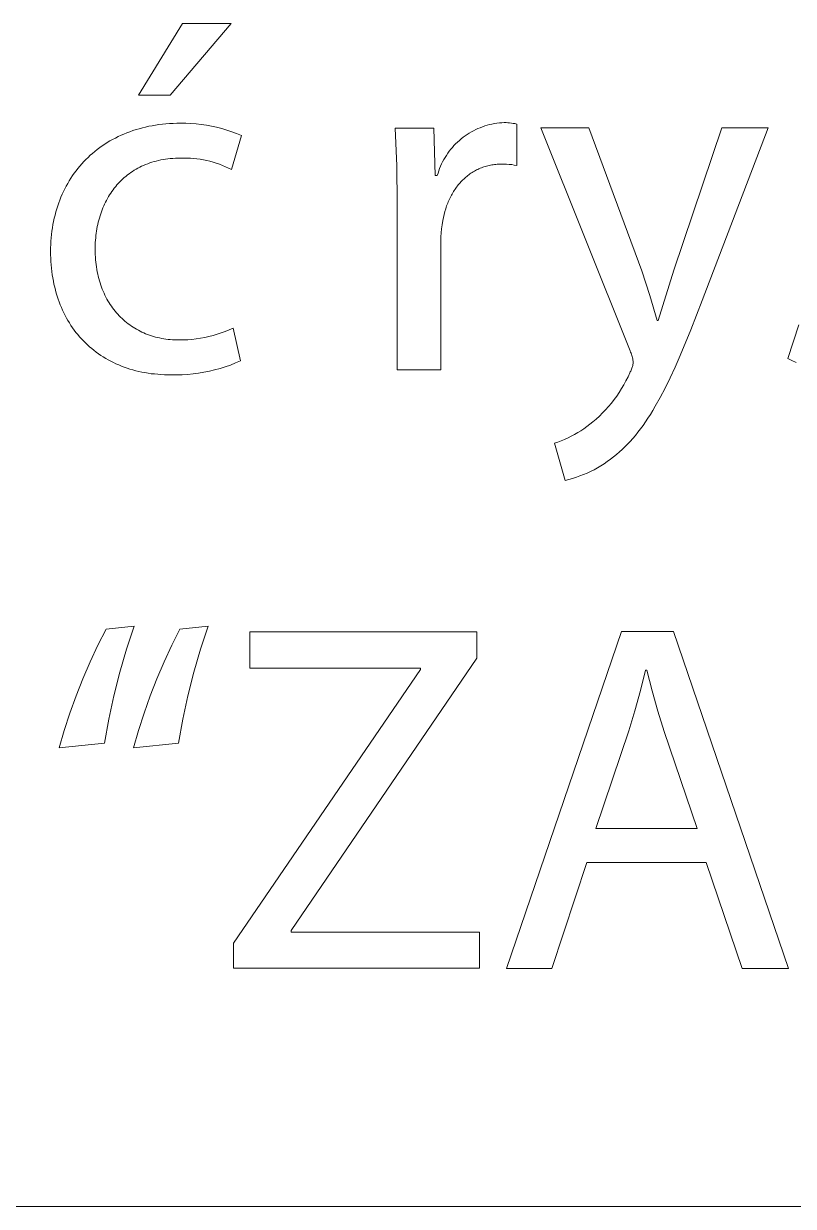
# Model space of a CAD drawing. Header units: millimetres. Extents: x 974 to 5700, y -47 to 3256.
# Drawn here: x 4555 to 4627.9, y -46.6 to 65.4 of the extents above; entities that cross this region are included whole.
import ezdxf

# ---------------------------------------------------------------- set-up
doc = ezdxf.new("R2010")
doc.units = ezdxf.units.MM
doc.header["$MEASUREMENT"] = 0
doc.layers.add('Domyślny', color=7, linetype='Continuous', true_color=0x000000)

msp = doc.modelspace()

# ---------------------------------------------------------------- linework, layer by layer
at = {"layer": 'Domyślny', "color": 18, "lineweight": 15, "true_color": 0x000000}
for p, q in [((4565.86, 58.59), (4570.02, 65.36)), ((4574.62, 65.36), (4568.85, 58.59)), ((4570.02, 65.36), (4574.62, 65.36)), ((4568.85, 58.59), (4565.86, 58.59)), ((4600.26, 55.98), (4600.49, 55.99)), ((4600.49, 55.99), (4600.66, 55.99)), ((4600.66, 55.99), (4600.83, 55.98)), ((4564.21, 54.79), (4564.48, 54.91)), ((4564.48, 54.91), (4564.76, 55.02)), ((4564.76, 55.02), (4565.05, 55.13)), ((4565.05, 55.13), (4565.34, 55.23)), ((4565.34, 55.23), (4565.63, 55.33)), ((4565.63, 55.33), (4565.93, 55.41)), ((4565.93, 55.41), (4566.23, 55.5)), ((4566.23, 55.5), (4566.53, 55.57)), ((4566.53, 55.57), (4566.85, 55.64)), ((4566.85, 55.64), (4567.16, 55.7)), ((4567.16, 55.7), (4567.48, 55.75)), ((4567.48, 55.75), (4567.8, 55.8)), ((4567.8, 55.8), (4568.13, 55.84)), ((4568.13, 55.84), (4568.46, 55.87)), ((4568.46, 55.87), (4568.8, 55.9)), ((4568.8, 55.9), (4569.14, 55.92)), ((4569.14, 55.92), (4569.48, 55.93)), ((4569.48, 55.93), (4569.83, 55.93)), ((4569.83, 55.93), (4570.33, 55.93)), ((4570.33, 55.93), (4570.82, 55.91)), ((4570.82, 55.91), (4571.31, 55.87)), ((4571.31, 55.87), (4571.8, 55.81)), ((4571.8, 55.81), (4572.29, 55.74)), ((4572.29, 55.74), (4572.78, 55.65)), ((4572.78, 55.65), (4573.26, 55.55)), ((4573.26, 55.55), (4573.74, 55.42)), ((4573.74, 55.42), (4574.22, 55.28)), ((4574.22, 55.28), (4574.69, 55.13)), ((4574.69, 55.13), (4575.15, 54.95)), ((4575.15, 54.95), (4575.61, 54.77)), ((4590.32, 51.9), (4590.17, 55.47)), ((4590.17, 55.47), (4593.82, 55.47)), ((4593.82, 55.47), (4593.96, 50.99)), ((4596.98, 54.87), (4597.18, 54.99)), ((4597.18, 54.99), (4597.38, 55.11)), ((4597.38, 55.11), (4597.58, 55.22)), ((4597.58, 55.22), (4597.79, 55.33)), ((4597.79, 55.33), (4598, 55.42)), ((4598, 55.42), (4598.22, 55.51)), ((4598.22, 55.51), (4598.44, 55.6)), ((4598.44, 55.6), (4598.66, 55.67)), ((4598.66, 55.67), (4598.88, 55.74)), ((4598.88, 55.74), (4599.11, 55.8)), ((4599.11, 55.8), (4599.33, 55.85)), ((4599.33, 55.85), (4599.56, 55.89)), ((4599.56, 55.89), (4599.79, 55.93)), ((4599.79, 55.93), (4600.03, 55.96)), ((4600.03, 55.96), (4600.26, 55.98)), ((4600.83, 55.98), (4601, 55.96)), ((4601, 55.96), (4601.17, 55.94)), ((4601.17, 55.94), (4601.34, 55.92)), ((4601.34, 55.92), (4601.51, 55.89)), ((4601.51, 55.89), (4601.67, 55.85)), ((4601.67, 55.85), (4601.67, 51.93)), ((4612.41, 34.37), (4603.96, 55.48)), ((4603.96, 55.48), (4608.49, 55.48)), ((4608.49, 55.48), (4613.51, 41.96)), ((4616.54, 42.03), (4621.09, 55.48)), ((4625.48, 55.48), (4619.24, 39.15)), ((4621.09, 55.48), (4625.48, 55.48)), ((4562.19, 53.62), (4562.42, 53.79)), ((4562.42, 53.79), (4562.66, 53.95)), ((4562.66, 53.95), (4562.91, 54.1)), ((4562.91, 54.1), (4563.16, 54.25)), ((4563.16, 54.25), (4563.41, 54.4)), ((4563.41, 54.4), (4563.67, 54.53)), ((4563.67, 54.53), (4563.94, 54.67)), ((4563.94, 54.67), (4564.21, 54.79)), ((4575.61, 54.77), (4574.66, 51.54)), ((4595.58, 53.64), (4595.73, 53.81)), ((4595.73, 53.81), (4595.89, 53.98)), ((4595.89, 53.98), (4596.06, 54.14)), ((4596.06, 54.14), (4596.24, 54.3)), ((4596.24, 54.3), (4596.41, 54.45)), ((4596.41, 54.45), (4596.6, 54.6)), ((4596.6, 54.6), (4596.79, 54.73)), ((4596.79, 54.73), (4596.98, 54.87)), ((4560.89, 52.5), (4561.09, 52.7)), ((4561.09, 52.7), (4561.3, 52.9)), ((4561.3, 52.9), (4561.51, 53.08)), ((4561.51, 53.08), (4561.73, 53.27)), ((4561.73, 53.27), (4561.96, 53.45)), ((4561.96, 53.45), (4562.19, 53.62)), ((4570.14, 52.63), (4569.83, 52.63)), ((4570.46, 52.63), (4570.14, 52.63)), ((4570.77, 52.62), (4570.46, 52.63)), ((4594.77, 52.5), (4594.89, 52.7)), ((4594.89, 52.7), (4595.01, 52.89)), ((4595.01, 52.89), (4595.15, 53.09)), ((4595.15, 53.09), (4595.28, 53.28)), ((4595.28, 53.28), (4595.43, 53.46)), ((4595.43, 53.46), (4595.58, 53.64)), ((4559.95, 51.43), (4560.13, 51.65)), ((4560.13, 51.65), (4560.31, 51.87)), ((4560.31, 51.87), (4560.5, 52.09)), ((4560.5, 52.09), (4560.69, 52.3)), ((4560.69, 52.3), (4560.89, 52.5)), ((4565.63, 51.58), (4565.46, 51.48)), ((4565.8, 51.68), (4565.63, 51.58)), ((4565.98, 51.77), (4565.8, 51.68)), ((4566.16, 51.86), (4565.98, 51.77)), ((4566.35, 51.94), (4566.16, 51.86)), ((4566.54, 52.02), (4566.35, 51.94)), ((4566.73, 52.1), (4566.54, 52.02)), ((4566.93, 52.17), (4566.73, 52.1)), ((4567.13, 52.24), (4566.93, 52.17)), ((4567.34, 52.3), (4567.13, 52.24)), ((4567.55, 52.35), (4567.34, 52.3)), ((4567.76, 52.4), (4567.55, 52.35)), ((4567.97, 52.45), (4567.76, 52.4)), ((4568.19, 52.49), (4567.97, 52.45)), ((4568.42, 52.53), (4568.19, 52.49)), ((4568.64, 52.56), (4568.42, 52.53)), ((4568.87, 52.58), (4568.64, 52.56)), ((4569.11, 52.6), (4568.87, 52.58)), ((4569.35, 52.61), (4569.11, 52.6)), ((4569.59, 52.62), (4569.35, 52.61)), ((4569.83, 52.63), (4569.59, 52.62)), ((4571.08, 52.6), (4570.77, 52.62)), ((4571.39, 52.56), (4571.08, 52.6)), ((4571.7, 52.52), (4571.39, 52.56)), ((4572.01, 52.47), (4571.7, 52.52)), ((4572.32, 52.4), (4572.01, 52.47)), ((4572.62, 52.33), (4572.32, 52.4)), ((4572.92, 52.25), (4572.62, 52.33)), ((4573.22, 52.15), (4572.92, 52.25)), ((4573.52, 52.05), (4573.22, 52.15)), ((4573.81, 51.94), (4573.52, 52.05)), ((4574.1, 51.81), (4573.81, 51.94)), ((4574.38, 51.68), (4574.1, 51.81)), ((4574.66, 51.54), (4574.38, 51.68)), ((4590.36, 48.33), (4590.32, 51.9)), ((4594.29, 51.43), (4594.37, 51.65)), ((4594.37, 51.65), (4594.46, 51.87)), ((4594.46, 51.87), (4594.56, 52.08)), ((4594.56, 52.08), (4594.66, 52.29)), ((4594.66, 52.29), (4594.77, 52.5)), ((4597.87, 51.51), (4597.76, 51.45)), ((4597.99, 51.56), (4597.87, 51.51)), ((4598.1, 51.62), (4597.99, 51.56)), ((4598.21, 51.67), (4598.1, 51.62)), ((4598.33, 51.71), (4598.21, 51.67)), ((4598.45, 51.76), (4598.33, 51.71)), ((4598.57, 51.8), (4598.45, 51.76)), ((4598.69, 51.83), (4598.57, 51.8)), ((4598.81, 51.87), (4598.69, 51.83)), ((4598.93, 51.9), (4598.81, 51.87)), ((4599.06, 51.93), (4598.93, 51.9)), ((4599.18, 51.96), (4599.06, 51.93)), ((4599.31, 51.98), (4599.18, 51.96)), ((4599.44, 52), (4599.31, 51.98)), ((4599.57, 52.02), (4599.44, 52)), ((4599.7, 52.03), (4599.57, 52.02)), ((4599.83, 52.04), (4599.7, 52.03)), ((4599.97, 52.05), (4599.83, 52.04)), ((4600.1, 52.06), (4599.97, 52.05)), ((4600.24, 52.06), (4600.1, 52.06)), ((4600.48, 52.06), (4600.24, 52.06)), ((4600.72, 52.05), (4600.48, 52.06)), ((4600.96, 52.03), (4600.72, 52.05)), ((4601.2, 52.01), (4600.96, 52.03)), ((4601.44, 51.97), (4601.2, 52.01)), ((4601.67, 51.93), (4601.44, 51.97)), ((4559.16, 50.24), (4559.31, 50.48)), ((4559.31, 50.48), (4559.46, 50.73)), ((4559.46, 50.73), (4559.62, 50.97)), ((4559.62, 50.97), (4559.78, 51.2)), ((4559.78, 51.2), (4559.95, 51.43)), ((4564.22, 50.51), (4564.09, 50.37)), ((4564.36, 50.65), (4564.22, 50.51)), ((4564.51, 50.78), (4564.36, 50.65)), ((4564.66, 50.9), (4564.51, 50.78)), ((4564.81, 51.03), (4564.66, 50.9)), ((4564.97, 51.14), (4564.81, 51.03)), ((4565.13, 51.26), (4564.97, 51.14)), ((4565.29, 51.37), (4565.13, 51.26)), ((4565.46, 51.48), (4565.29, 51.37)), ((4593.96, 50.99), (4594.15, 50.99)), ((4594.15, 50.99), (4594.22, 51.21)), ((4594.22, 51.21), (4594.29, 51.43)), ((4596.48, 50.47), (4596.39, 50.38)), ((4596.57, 50.56), (4596.48, 50.47)), ((4596.66, 50.65), (4596.57, 50.56)), ((4596.75, 50.74), (4596.66, 50.65)), ((4596.85, 50.82), (4596.75, 50.74)), ((4596.94, 50.9), (4596.85, 50.82)), ((4597.04, 50.98), (4596.94, 50.9)), ((4597.14, 51.05), (4597.04, 50.98)), ((4597.24, 51.13), (4597.14, 51.05)), ((4597.34, 51.2), (4597.24, 51.13)), ((4597.44, 51.26), (4597.34, 51.2)), ((4597.55, 51.33), (4597.44, 51.26)), ((4597.66, 51.39), (4597.55, 51.33)), ((4597.76, 51.45), (4597.66, 51.39)), ((4558.64, 49.2), (4558.76, 49.47)), ((4558.76, 49.47), (4558.89, 49.73)), ((4558.89, 49.73), (4559.02, 49.98)), ((4559.02, 49.98), (4559.16, 50.24)), ((4563.23, 49.31), (4563.13, 49.15)), ((4563.34, 49.47), (4563.23, 49.31)), ((4563.46, 49.63), (4563.34, 49.47)), ((4563.57, 49.79), (4563.46, 49.63)), ((4563.7, 49.94), (4563.57, 49.79)), ((4563.82, 50.09), (4563.7, 49.94)), ((4563.95, 50.23), (4563.82, 50.09)), ((4564.09, 50.37), (4563.95, 50.23)), ((4595.62, 49.34), (4595.55, 49.23)), ((4595.69, 49.46), (4595.62, 49.34)), ((4595.76, 49.57), (4595.69, 49.46)), ((4595.83, 49.68), (4595.76, 49.57)), ((4595.91, 49.78), (4595.83, 49.68)), ((4595.98, 49.89), (4595.91, 49.78)), ((4596.06, 49.99), (4595.98, 49.89)), ((4596.14, 50.09), (4596.06, 49.99)), ((4596.22, 50.19), (4596.14, 50.09)), ((4596.31, 50.29), (4596.22, 50.19)), ((4596.39, 50.38), (4596.31, 50.29)), ((4558.21, 48.1), (4558.31, 48.38)), ((4558.31, 48.38), (4558.41, 48.66)), ((4558.41, 48.66), (4558.52, 48.93)), ((4558.52, 48.93), (4558.64, 49.2)), ((4562.65, 48.28), (4562.57, 48.1)), ((4562.74, 48.46), (4562.65, 48.28)), ((4562.83, 48.63), (4562.74, 48.46)), ((4562.92, 48.81), (4562.83, 48.63)), ((4563.02, 48.98), (4562.92, 48.81)), ((4563.13, 49.15), (4563.02, 48.98)), ((4590.36, 32.57), (4590.36, 48.33)), ((4595.09, 48.24), (4595.04, 48.11)), ((4595.14, 48.37), (4595.09, 48.24)), ((4595.19, 48.5), (4595.14, 48.37)), ((4595.25, 48.62), (4595.19, 48.5)), ((4595.31, 48.75), (4595.25, 48.62)), ((4595.37, 48.87), (4595.31, 48.75)), ((4595.43, 48.99), (4595.37, 48.87)), ((4595.49, 49.11), (4595.43, 48.99)), ((4595.55, 49.23), (4595.49, 49.11)), ((4557.88, 46.94), (4557.96, 47.24)), ((4557.96, 47.24), (4558.03, 47.53)), ((4558.03, 47.53), (4558.12, 47.82)), ((4558.12, 47.82), (4558.21, 48.1)), ((4562.22, 47.15), (4562.16, 46.95)), ((4562.28, 47.34), (4562.22, 47.15)), ((4562.35, 47.53), (4562.28, 47.34)), ((4562.42, 47.72), (4562.35, 47.53)), ((4562.49, 47.91), (4562.42, 47.72)), ((4562.57, 48.1), (4562.49, 47.91)), ((4594.79, 47.29), (4594.73, 47)), ((4594.87, 47.57), (4594.79, 47.29)), ((4594.95, 47.84), (4594.87, 47.57)), ((4594.99, 47.98), (4594.95, 47.84)), ((4595.04, 48.11), (4594.99, 47.98)), ((4557.66, 45.72), (4557.71, 46.03)), ((4557.71, 46.03), (4557.76, 46.34)), ((4557.76, 46.34), (4557.82, 46.64)), ((4557.82, 46.64), (4557.88, 46.94)), ((4561.92, 45.93), (4561.89, 45.72)), ((4561.96, 46.14), (4561.92, 45.93)), ((4562, 46.34), (4561.96, 46.14)), ((4562.05, 46.55), (4562, 46.34)), ((4562.1, 46.75), (4562.05, 46.55)), ((4562.16, 46.95), (4562.1, 46.75)), ((4594.55, 45.94), (4594.52, 45.55)), ((4594.6, 46.32), (4594.55, 45.94)), ((4594.67, 46.71), (4594.6, 46.32)), ((4594.73, 47), (4594.67, 46.71)), ((4557.57, 44.77), (4557.59, 45.09)), ((4557.59, 45.09), (4557.63, 45.41)), ((4557.63, 45.41), (4557.66, 45.72)), ((4561.79, 44.86), (4561.77, 44.65)), ((4561.81, 45.08), (4561.79, 44.86)), ((4561.83, 45.3), (4561.81, 45.08)), ((4561.86, 45.51), (4561.83, 45.3)), ((4561.89, 45.72), (4561.86, 45.51)), ((4594.49, 45.16), (4594.48, 44.77)), ((4594.52, 45.55), (4594.49, 45.16)), ((4557.54, 44.12), (4557.55, 44.45)), ((4557.54, 43.8), (4557.54, 44.12)), ((4557.54, 43.47), (4557.54, 43.8)), ((4557.55, 44.45), (4557.57, 44.77)), ((4561.77, 44.65), (4561.76, 44.43)), ((4561.76, 44.43), (4561.76, 44.21)), ((4561.76, 44.21), (4561.76, 43.98)), ((4561.76, 43.98), (4561.76, 43.74)), ((4561.76, 43.74), (4561.77, 43.49)), ((4594.48, 44.77), (4594.48, 32.57)), ((4557.55, 43.15), (4557.54, 43.47)), ((4557.57, 42.83), (4557.55, 43.15)), ((4557.59, 42.51), (4557.57, 42.83)), ((4561.77, 43.49), (4561.78, 43.25)), ((4561.78, 43.25), (4561.8, 43.01)), ((4561.8, 43.01), (4561.82, 42.78)), ((4561.82, 42.78), (4561.84, 42.55)), ((4557.62, 42.2), (4557.59, 42.51)), ((4557.65, 41.89), (4557.62, 42.2)), ((4557.7, 41.58), (4557.65, 41.89)), ((4557.74, 41.28), (4557.7, 41.58)), ((4561.84, 42.55), (4561.88, 42.32)), ((4561.88, 42.32), (4561.91, 42.09)), ((4561.91, 42.09), (4561.95, 41.87)), ((4561.95, 41.87), (4562, 41.65)), ((4562, 41.65), (4562.05, 41.44)), ((4562.05, 41.44), (4562.1, 41.22)), ((4613.51, 41.96), (4614.29, 39.61)), ((4615.07, 37.25), (4616.54, 42.03)), ((4557.8, 40.98), (4557.74, 41.28)), ((4557.86, 40.69), (4557.8, 40.98)), ((4557.93, 40.4), (4557.86, 40.69)), ((4558, 40.12), (4557.93, 40.4)), ((4562.1, 41.22), (4562.16, 41.01)), ((4562.16, 41.01), (4562.22, 40.81)), ((4562.22, 40.81), (4562.29, 40.61)), ((4562.29, 40.61), (4562.36, 40.41)), ((4562.36, 40.41), (4562.43, 40.21)), ((4558.08, 39.83), (4558, 40.12)), ((4558.16, 39.56), (4558.08, 39.83)), ((4558.25, 39.28), (4558.16, 39.56)), ((4558.35, 39.01), (4558.25, 39.28)), ((4562.43, 40.21), (4562.51, 40.02)), ((4562.51, 40.02), (4562.6, 39.83)), ((4562.6, 39.83), (4562.68, 39.64)), ((4562.68, 39.64), (4562.77, 39.46)), ((4562.77, 39.46), (4562.87, 39.28)), ((4562.87, 39.28), (4562.97, 39.11)), ((4614.29, 39.61), (4614.98, 37.25)), ((4558.45, 38.75), (4558.35, 39.01)), ((4558.56, 38.49), (4558.45, 38.75)), ((4558.67, 38.23), (4558.56, 38.49)), ((4558.79, 37.98), (4558.67, 38.23)), ((4562.97, 39.11), (4563.07, 38.94)), ((4563.07, 38.94), (4563.18, 38.77)), ((4563.18, 38.77), (4563.29, 38.61)), ((4563.29, 38.61), (4563.4, 38.45)), ((4563.4, 38.45), (4563.52, 38.29)), ((4563.52, 38.29), (4563.64, 38.14)), ((4563.64, 38.14), (4563.77, 37.99)), ((4619.24, 39.15), (4618.16, 36.38)), ((4558.91, 37.73), (4558.79, 37.98)), ((4559.05, 37.49), (4558.91, 37.73)), ((4559.18, 37.25), (4559.05, 37.49)), ((4559.32, 37.02), (4559.18, 37.25)), ((4559.47, 36.79), (4559.32, 37.02)), ((4563.77, 37.99), (4563.89, 37.85)), ((4563.89, 37.85), (4564.02, 37.71)), ((4564.02, 37.71), (4564.16, 37.57)), ((4564.16, 37.57), (4564.3, 37.44)), ((4564.3, 37.44), (4564.44, 37.31)), ((4564.44, 37.31), (4564.58, 37.18)), ((4564.58, 37.18), (4564.73, 37.06)), ((4564.73, 37.06), (4564.88, 36.94)), ((4614.98, 37.25), (4615.07, 37.25)), ((4559.62, 36.56), (4559.47, 36.79)), ((4559.78, 36.34), (4559.62, 36.56)), ((4559.94, 36.13), (4559.78, 36.34)), ((4560.11, 35.92), (4559.94, 36.13)), ((4560.28, 35.72), (4560.11, 35.92)), ((4564.88, 36.94), (4565.03, 36.83)), ((4565.03, 36.83), (4565.19, 36.72)), ((4565.19, 36.72), (4565.35, 36.62)), ((4565.35, 36.62), (4565.51, 36.52)), ((4565.51, 36.52), (4565.68, 36.42)), ((4565.68, 36.42), (4565.85, 36.33)), ((4565.85, 36.33), (4566.02, 36.24)), ((4566.02, 36.24), (4566.19, 36.16)), ((4566.19, 36.16), (4566.37, 36.08)), ((4566.37, 36.08), (4566.54, 36)), ((4566.54, 36), (4566.72, 35.93)), ((4566.72, 35.93), (4566.91, 35.86)), ((4566.91, 35.86), (4567.09, 35.8)), ((4572.52, 35.73), (4572.92, 35.84)), ((4572.92, 35.84), (4573.31, 35.95)), ((4573.31, 35.95), (4573.69, 36.08)), ((4573.69, 36.08), (4574.07, 36.22)), ((4574.07, 36.22), (4574.45, 36.37)), ((4574.45, 36.37), (4574.82, 36.54)), ((4574.82, 36.54), (4575.53, 33.44)), ((4618.16, 36.38), (4617.15, 33.95)), ((4627.33, 33.67), (4628.37, 36.83)), ((4560.46, 35.52), (4560.28, 35.72)), ((4560.65, 35.32), (4560.46, 35.52)), ((4560.84, 35.13), (4560.65, 35.32)), ((4561.03, 34.95), (4560.84, 35.13)), ((4561.23, 34.77), (4561.03, 34.95)), ((4561.43, 34.6), (4561.23, 34.77)), ((4567.09, 35.8), (4567.28, 35.74)), ((4567.28, 35.74), (4567.47, 35.69)), ((4567.47, 35.69), (4567.67, 35.64)), ((4567.67, 35.64), (4567.86, 35.6)), ((4567.86, 35.6), (4568.06, 35.56)), ((4568.06, 35.56), (4568.26, 35.52)), ((4568.26, 35.52), (4568.46, 35.49)), ((4568.46, 35.49), (4568.66, 35.47)), ((4568.66, 35.47), (4568.87, 35.44)), ((4568.87, 35.44), (4569.07, 35.43)), ((4569.07, 35.43), (4569.28, 35.42)), ((4569.28, 35.42), (4569.49, 35.41)), ((4569.49, 35.41), (4569.7, 35.41)), ((4569.7, 35.41), (4570.11, 35.41)), ((4570.11, 35.41), (4570.52, 35.43)), ((4570.52, 35.43), (4570.92, 35.46)), ((4570.92, 35.46), (4571.33, 35.51)), ((4571.33, 35.51), (4571.73, 35.57)), ((4571.73, 35.57), (4572.13, 35.65)), ((4572.13, 35.65), (4572.52, 35.73)), ((4561.64, 34.43), (4561.43, 34.6)), ((4561.85, 34.26), (4561.64, 34.43)), ((4562.07, 34.11), (4561.85, 34.26)), ((4562.3, 33.95), (4562.07, 34.11)), ((4562.52, 33.81), (4562.3, 33.95)), ((4562.76, 33.67), (4562.52, 33.81)), ((4562.99, 33.53), (4562.76, 33.67)), ((4612.46, 34.27), (4612.41, 34.37)), ((4612.5, 34.16), (4612.46, 34.27)), ((4612.54, 34.06), (4612.5, 34.16)), ((4612.58, 33.95), (4612.54, 34.06)), ((4612.61, 33.84), (4612.58, 33.95)), ((4612.64, 33.73), (4612.61, 33.84)), ((4612.66, 33.62), (4612.64, 33.73)), ((4612.68, 33.51), (4612.66, 33.62)), ((4617.15, 33.95), (4616.67, 32.84)), ((4627.73, 33.46), (4627.33, 33.67)), ((4563.23, 33.4), (4562.99, 33.53)), ((4563.48, 33.28), (4563.23, 33.4)), ((4563.73, 33.16), (4563.48, 33.28)), ((4563.99, 33.05), (4563.73, 33.16)), ((4564.24, 32.94), (4563.99, 33.05)), ((4564.51, 32.84), (4564.24, 32.94)), ((4564.78, 32.75), (4564.51, 32.84)), ((4565.05, 32.66), (4564.78, 32.75)), ((4565.32, 32.58), (4565.05, 32.66)), ((4565.6, 32.5), (4565.32, 32.58)), ((4565.89, 32.44), (4565.6, 32.5)), ((4573.07, 32.58), (4572.57, 32.46)), ((4573.58, 32.72), (4573.07, 32.58)), ((4574.07, 32.87), (4573.58, 32.72)), ((4574.57, 33.04), (4574.07, 32.87)), ((4575.05, 33.23), (4574.57, 33.04)), ((4575.53, 33.44), (4575.05, 33.23)), ((4594.48, 32.57), (4590.36, 32.57)), ((4612.47, 32.46), (4612.51, 32.55)), ((4612.51, 32.55), (4612.54, 32.64)), ((4612.54, 32.64), (4612.57, 32.73)), ((4612.57, 32.73), (4612.6, 32.82)), ((4612.6, 32.82), (4612.63, 32.91)), ((4612.63, 32.91), (4612.66, 33)), ((4612.66, 33), (4612.68, 33.1)), ((4612.7, 33.4), (4612.68, 33.51)), ((4612.68, 33.1), (4612.7, 33.19)), ((4612.71, 33.28), (4612.7, 33.4)), ((4612.7, 33.19), (4612.71, 33.28)), ((4616.67, 32.84), (4616.19, 31.81)), ((4628.13, 33.27), (4627.73, 33.46)), ((4566.18, 32.37), (4565.89, 32.44)), ((4566.47, 32.32), (4566.18, 32.37)), ((4566.77, 32.27), (4566.47, 32.32)), ((4567.07, 32.22), (4566.77, 32.27)), ((4567.37, 32.19), (4567.07, 32.22)), ((4567.68, 32.16), (4567.37, 32.19)), ((4567.99, 32.13), (4567.68, 32.16)), ((4568.31, 32.11), (4567.99, 32.13)), ((4568.63, 32.1), (4568.31, 32.11)), ((4568.95, 32.1), (4568.63, 32.1)), ((4569.47, 32.1), (4568.95, 32.1)), ((4569.99, 32.11), (4569.47, 32.1)), ((4570.51, 32.15), (4569.99, 32.11)), ((4571.03, 32.2), (4570.51, 32.15)), ((4571.54, 32.27), (4571.03, 32.2)), ((4572.06, 32.35), (4571.54, 32.27)), ((4572.57, 32.46), (4572.06, 32.35)), ((4611.82, 31.17), (4612.02, 31.53)), ((4612.02, 31.53), (4612.21, 31.91)), ((4612.21, 31.91), (4612.38, 32.29)), ((4612.38, 32.29), (4612.43, 32.38)), ((4612.43, 32.38), (4612.47, 32.46)), ((4616.19, 31.81), (4615.72, 30.85)), ((4611.15, 30.1), (4611.38, 30.45)), ((4611.38, 30.45), (4611.61, 30.8)), ((4611.61, 30.8), (4611.82, 31.17)), ((4615.72, 30.85), (4615.26, 29.96)), ((4610.37, 29.11), (4610.64, 29.43)), ((4610.64, 29.43), (4610.9, 29.76)), ((4610.9, 29.76), (4611.15, 30.1)), ((4614.79, 29.13), (4614.56, 28.74)), ((4615.26, 29.96), (4614.79, 29.13)), ((4609.19, 27.92), (4609.5, 28.2)), ((4609.5, 28.2), (4609.8, 28.5)), ((4609.8, 28.5), (4610.09, 28.8)), ((4610.09, 28.8), (4610.37, 29.11)), ((4614.1, 28), (4613.86, 27.65)), ((4614.33, 28.36), (4614.1, 28)), ((4614.56, 28.74), (4614.33, 28.36)), ((4607.75, 26.82), (4608.04, 27.01)), ((4608.04, 27.01), (4608.32, 27.22)), ((4608.32, 27.22), (4608.6, 27.43)), ((4608.6, 27.43), (4608.87, 27.65)), ((4608.87, 27.65), (4609.19, 27.92)), ((4613.39, 26.99), (4613.15, 26.68)), ((4613.63, 27.31), (4613.39, 26.99)), ((4613.86, 27.65), (4613.63, 27.31)), ((4605.57, 25.75), (4605.89, 25.87)), ((4605.89, 25.87), (4606.21, 26)), ((4606.21, 26), (4606.53, 26.15)), ((4606.53, 26.15), (4606.84, 26.3)), ((4606.84, 26.3), (4607.15, 26.46)), ((4607.15, 26.46), (4607.45, 26.64)), ((4607.45, 26.64), (4607.75, 26.82)), ((4612.42, 25.81), (4612.17, 25.55)), ((4612.67, 26.09), (4612.42, 25.81)), ((4612.91, 26.38), (4612.67, 26.09)), ((4613.15, 26.68), (4612.91, 26.38)), ((4605.24, 25.63), (4605.57, 25.75)), ((4606.26, 22.12), (4605.24, 25.63)), ((4611.39, 24.82), (4611.12, 24.57)), ((4611.65, 25.05), (4611.39, 24.82)), ((4611.91, 25.29), (4611.65, 25.05)), ((4612.17, 25.55), (4611.91, 25.29)), ((4609.95, 23.69), (4609.64, 23.49)), ((4610.25, 23.89), (4609.95, 23.69)), ((4610.55, 24.11), (4610.25, 23.89)), ((4610.84, 24.34), (4610.55, 24.11)), ((4611.12, 24.57), (4610.84, 24.34)), ((4607.32, 22.42), (4606.97, 22.31)), ((4607.66, 22.54), (4607.32, 22.42)), ((4608, 22.67), (4607.66, 22.54)), ((4608.34, 22.81), (4608, 22.67)), ((4608.67, 22.97), (4608.34, 22.81)), ((4609, 23.13), (4608.67, 22.97)), ((4609.32, 23.31), (4609, 23.13)), ((4609.64, 23.49), (4609.32, 23.31)), ((4606.61, 22.21), (4606.26, 22.12)), ((4606.97, 22.31), (4606.61, 22.21)), ((4562.01, 6.5), (4562.8, 8.04)), ((4562.8, 8.04), (4565.44, 8.31)), ((4565.44, 8.31), (4564.73, 6.14)), ((4569.01, 6.5), (4569.79, 8.04)), ((4569.79, 8.04), (4572.45, 8.31)), ((4572.45, 8.31), (4571.74, 6.14)), ((4576.39, 4.35), (4576.39, 7.79)), ((4576.39, 7.79), (4597.91, 7.79)), ((4597.91, 7.79), (4597.91, 5.29)), ((4600.72, -24.09), (4611.58, 7.8)), ((4611.58, 7.8), (4616.53, 7.8)), ((4616.53, 7.8), (4627.42, -24.09)), ((4561.27, 4.93), (4562.01, 6.5)), ((4564.73, 6.14), (4564.09, 3.95)), ((4568.28, 4.93), (4569.01, 6.5)), ((4571.74, 6.14), (4571.1, 3.95)), ((4560.59, 3.34), (4561.27, 4.93)), ((4567.6, 3.34), (4568.28, 4.93)), ((4597.91, 5.29), (4580.31, -20.49)), ((4564.09, 3.95), (4563.53, 1.73)), ((4571.1, 3.95), (4570.54, 1.73)), ((4574.86, -21.69), (4592.55, 4.21)), ((4592.55, 4.35), (4576.39, 4.35)), ((4592.55, 4.21), (4592.55, 4.35)), ((4613.88, 4.15), (4613.4, 2.22)), ((4613.98, 4.15), (4613.88, 4.15)), ((4614.49, 2.2), (4613.98, 4.15)), ((4559.95, 1.72), (4560.59, 3.34)), ((4566.97, 1.72), (4567.6, 3.34)), ((4559.36, 0.09), (4559.95, 1.72)), ((4563.53, 1.73), (4563.05, -0.5)), ((4566.39, 0.09), (4566.97, 1.72)), ((4570.54, 1.73), (4570.06, -0.5)), ((4613.4, 2.22), (4612.87, 0.3)), ((4615.04, 0.25), (4614.49, 2.2)), ((4558.83, -1.56), (4559.36, 0.09)), ((4565.87, -1.56), (4566.39, 0.09)), ((4612.87, 0.3), (4612.29, -1.61)), ((4615.64, -1.67), (4615.04, 0.25)), ((4563.05, -0.5), (4562.64, -2.75)), ((4570.06, -0.5), (4569.66, -2.75)), ((4558.34, -3.22), (4558.83, -1.56)), ((4565.39, -3.22), (4565.87, -1.56)), ((4612.29, -1.61), (4609.16, -10.83)), ((4618.76, -10.83), (4615.64, -1.67)), ((4562.64, -2.75), (4558.34, -3.22)), ((4569.66, -2.75), (4565.39, -3.22)), ((4609.16, -10.83), (4618.76, -10.83)), ((4608.31, -14.06), (4605, -24.09)), ((4619.61, -14.06), (4608.31, -14.06)), ((4623.03, -24.09), (4619.61, -14.06)), ((4580.31, -20.49), (4580.31, -20.65)), ((4580.31, -20.65), (4598.14, -20.65)), ((4598.14, -20.65), (4598.14, -24.08)), ((4574.86, -24.08), (4574.86, -21.69)), ((4598.14, -24.08), (4574.86, -24.08)), ((4605, -24.09), (4600.72, -24.09)), ((4627.42, -24.09), (4623.03, -24.09)), ((5695.7, -46.62), (973.52, -46.62)), ((5695.7, -46.62), (3913.94, -46.62))]:
    msp.add_line(p, q, dxfattribs=at)

doc.saveas('drawing.dxf')
